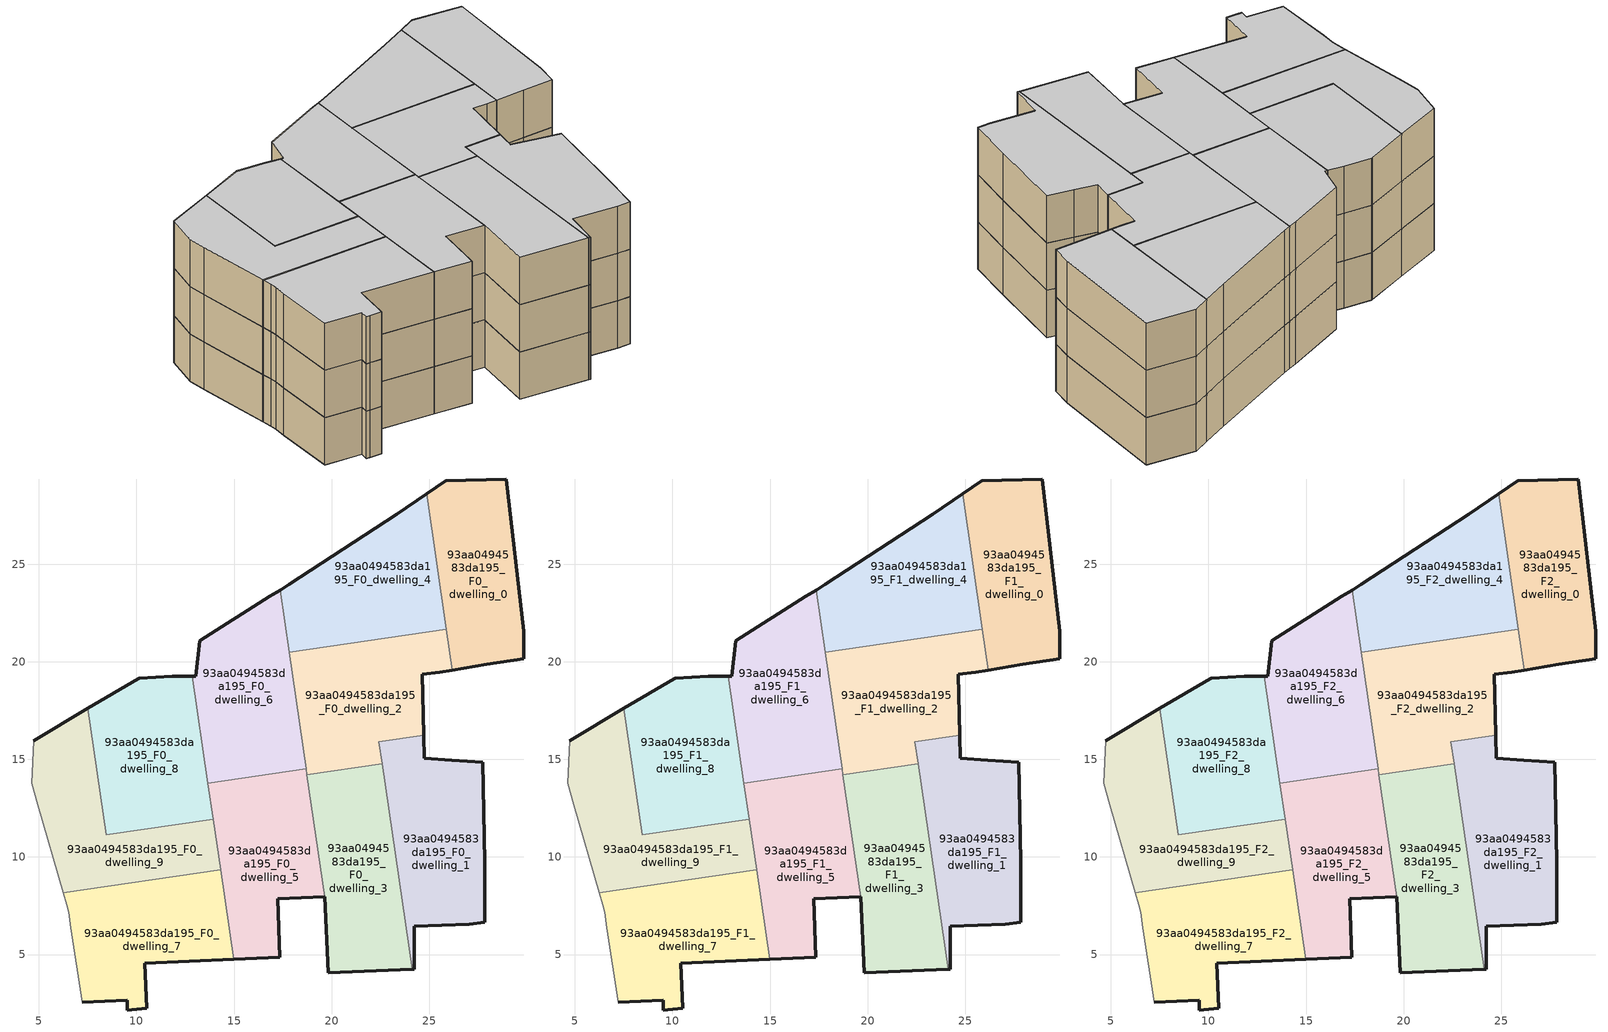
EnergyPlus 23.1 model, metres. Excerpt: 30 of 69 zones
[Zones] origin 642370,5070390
93aa0494583da195_F0_dwelling_0
 floor ground (EU_floor_Construction): 29.85,20.16 29.85,21.56 28.95,29.37 25.85,29.27 24.87,28.61 26.19,19.57 27.95,19.86 z0
 wall outside (EU_wall_Construction): 24.87,28.61 25.85,29.27 28.95,29.37 29.85,21.56 29.85,20.16 27.95,19.86 26.19,19.57 z0:3
 wall to 93aa0494583da195_F0_dwelling_4 (EU_wall_Construction): 25.88,21.67 24.87,28.61 z0:3
 wall to 93aa0494583da195_F0_dwelling_2 (EU_wall_Construction): 26.19,19.57 25.88,21.67 z0:3
93aa0494583da195_F0_dwelling_1
 floor ground (EU_floor_Construction): 27.84,6.65 27.85,9.75 27.75,14.86 26.15,14.96 24.74,15.06 24.72,16.23 22.43,15.9 24.12,4.25 24.24,4.25 24.24,6.45 27.04,6.55 z0
 wall outside (EU_wall_Construction): 24.72,16.23 24.74,15.06 26.15,14.96 27.75,14.86 27.85,9.75 27.84,6.65 27.04,6.55 24.24,6.45 24.24,4.25 24.12,4.25 z0:3
 wall to 93aa0494583da195_F0_dwelling_2 (EU_wall_Construction): 22.59,14.78 22.43,15.9 24.72,16.23 z0:3
 wall to 93aa0494583da195_F0_dwelling_3 (EU_wall_Construction): 24.12,4.25 22.59,14.78 z0:3
93aa0494583da195_F0_dwelling_2
 floor ground (EU_floor_Construction): 24.72,16.23 24.65,19.36 25.55,19.46 26.19,19.57 25.88,21.67 17.82,20.49 18.74,14.21 22.59,14.78 22.43,15.9 z0
 wall outside (EU_wall_Construction): 26.19,19.57 25.55,19.46 24.65,19.36 24.72,16.23 z0:3
 wall to 93aa0494583da195_F0_dwelling_3 (EU_wall_Construction): 22.59,14.78 18.74,14.21 z0:3
 wall to 93aa0494583da195_F0_dwelling_4 (EU_wall_Construction): 17.82,20.49 25.88,21.67 z0:3
 wall to 93aa0494583da195_F0_dwelling_6 (EU_wall_Construction): 18.69,14.52 17.82,20.49 z0:3
 wall to 93aa0494583da195_F0_dwelling_5 (EU_wall_Construction): 18.74,14.21 18.69,14.52 z0:3
93aa0494583da195_F0_dwelling_3
 floor ground (EU_floor_Construction): 24.12,4.25 22.59,14.78 18.74,14.21 19.65,7.96 17.24,7.86 17.24,7.85 19.64,7.96 19.84,4.05 z0
 wall outside (EU_wall_Construction): 24.12,4.25 19.84,4.05 19.64,7.96 17.24,7.85 17.24,7.86 z0:3
 wall to 93aa0494583da195_F0_dwelling_5 (EU_wall_Construction): 17.24,7.86 19.65,7.96 18.74,14.21 z0:3
93aa0494583da195_F0_dwelling_4
 floor ground (EU_floor_Construction): 25.88,21.67 24.87,28.61 23.35,27.57 17.84,23.97 17.36,23.68 17.82,20.49 z0
 wall outside (EU_wall_Construction): 17.36,23.68 17.84,23.97 23.35,27.57 24.87,28.61 z0:3
 wall to 93aa0494583da195_F0_dwelling_6 (EU_wall_Construction): 17.82,20.49 17.36,23.68 z0:3
93aa0494583da195_F0_dwelling_5
 floor ground (EU_floor_Construction): 17.34,4.85 17.24,7.85 19.65,7.96 18.69,14.52 13.66,13.78 14.98,4.75 z0
 wall outside (EU_wall_Construction): 17.24,7.85 17.34,4.85 14.98,4.75 z0:3
 wall to 93aa0494583da195_F0_dwelling_6 (EU_wall_Construction): 13.66,13.78 18.69,14.52 z0:3
 wall to 93aa0494583da195_F0_dwelling_7 (EU_wall_Construction): 14.98,4.75 14.31,9.34 z0:3
 wall to 93aa0494583da195_F0_dwelling_9 (EU_wall_Construction): 14.31,9.34 13.93,11.93 z0:3
 wall to 93aa0494583da195_F0_dwelling_8 (EU_wall_Construction): 13.93,11.93 13.66,13.78 z0:3
93aa0494583da195_F0_dwelling_6
 floor ground (EU_floor_Construction): 18.69,14.52 17.36,23.68 16.84,23.37 13.24,21.07 13.04,19.27 12.86,19.27 13.66,13.78 z0
 wall outside (EU_wall_Construction): 12.86,19.27 13.04,19.27 13.24,21.07 16.84,23.37 17.36,23.68 z0:3
 wall to 93aa0494583da195_F0_dwelling_8 (EU_wall_Construction): 13.66,13.78 12.86,19.27 z0:3
93aa0494583da195_F0_dwelling_7
 floor ground (EU_floor_Construction): 14.98,4.75 14.31,9.33 6.25,8.16 6.43,7.56 6.53,7.16 6.63,6.36 7.23,2.56 9.53,2.66 9.53,2.16 9.76,2.18 10.53,2.25 10.43,4.56 z0
 wall outside (EU_wall_Construction): 14.98,4.75 10.43,4.56 10.53,2.25 9.76,2.18 9.53,2.16 9.53,2.66 7.23,2.56 z0:3
 wall adiabatic (EU_wall_Construction): 7.23,2.56 6.63,6.36 6.53,7.16 6.43,7.56 6.25,8.16 z0:3
 wall to 93aa0494583da195_F0_dwelling_9 (EU_wall_Construction): 6.25,8.16 14.31,9.33 z0:3
93aa0494583da195_F0_dwelling_8
 floor ground (EU_floor_Construction): 13.93,11.93 12.86,19.27 11.84,19.27 10.14,19.17 10.08,19.14 7.51,17.61 8.45,11.13 z0
 wall outside (EU_wall_Construction): 7.51,17.61 10.08,19.14 10.14,19.17 11.84,19.27 12.86,19.27 z0:3
 wall to 93aa0494583da195_F0_dwelling_9 (EU_wall_Construction): 13.93,11.93 8.45,11.13 7.51,17.61 z0:3
93aa0494583da195_F0_dwelling_9
 floor ground (EU_floor_Construction): 14.31,9.33 13.93,11.93 8.45,11.13 7.51,17.61 4.73,15.97 4.63,13.76 4.93,12.66 6.25,8.16 z0
 wall outside (EU_wall_Construction): 4.73,15.97 7.51,17.61 z0:3
 wall adiabatic (EU_wall_Construction): 6.25,8.16 4.93,12.66 4.63,13.76 4.73,15.97 z0:3
93aa0494583da195_F1_dwelling_0
 floor to 93aa0494583da195_F0_dwelling_0 (EU_floor_Construction): 29.85,20.16 29.85,21.56 28.95,29.37 25.85,29.27 24.87,28.61 26.19,19.57 27.95,19.86 z3
 wall outside (EU_wall_Construction): 24.87,28.61 25.85,29.27 28.95,29.37 29.85,21.56 29.85,20.16 27.95,19.86 26.19,19.57 z3:6
 wall to 93aa0494583da195_F1_dwelling_4 (EU_wall_Construction): 25.88,21.67 24.87,28.61 z3:6
 wall to 93aa0494583da195_F1_dwelling_2 (EU_wall_Construction): 26.19,19.57 25.88,21.67 z3:6
93aa0494583da195_F1_dwelling_1
 floor to 93aa0494583da195_F0_dwelling_1 (EU_floor_Construction): 27.84,6.65 27.85,9.75 27.75,14.86 26.15,14.96 24.74,15.06 24.72,16.23 22.43,15.9 24.12,4.25 24.24,4.25 24.24,6.45 27.04,6.55 z3
 wall outside (EU_wall_Construction): 24.72,16.23 24.74,15.06 26.15,14.96 27.75,14.86 27.85,9.75 27.84,6.65 27.04,6.55 24.24,6.45 24.24,4.25 24.12,4.25 z3:6
 wall to 93aa0494583da195_F1_dwelling_2 (EU_wall_Construction): 22.59,14.78 22.43,15.9 24.72,16.23 z3:6
 wall to 93aa0494583da195_F1_dwelling_3 (EU_wall_Construction): 24.12,4.25 22.59,14.78 z3:6
93aa0494583da195_F1_dwelling_2
 floor to 93aa0494583da195_F0_dwelling_2 (EU_floor_Construction): 24.72,16.23 24.65,19.36 25.55,19.46 26.19,19.57 25.88,21.67 17.82,20.49 18.74,14.21 22.59,14.78 22.43,15.9 z3
 wall outside (EU_wall_Construction): 26.19,19.57 25.55,19.46 24.65,19.36 24.72,16.23 z3:6
 wall to 93aa0494583da195_F1_dwelling_3 (EU_wall_Construction): 22.59,14.78 18.74,14.21 z3:6
 wall to 93aa0494583da195_F1_dwelling_4 (EU_wall_Construction): 17.82,20.49 25.88,21.67 z3:6
 wall to 93aa0494583da195_F1_dwelling_6 (EU_wall_Construction): 18.69,14.52 17.82,20.49 z3:6
 wall to 93aa0494583da195_F1_dwelling_5 (EU_wall_Construction): 18.74,14.21 18.69,14.52 z3:6
93aa0494583da195_F1_dwelling_3
 floor to 93aa0494583da195_F0_dwelling_3 (EU_floor_Construction): 24.12,4.25 22.59,14.78 18.74,14.21 19.65,7.96 17.24,7.86 17.24,7.85 19.64,7.96 19.84,4.05 z3
 wall outside (EU_wall_Construction): 24.12,4.25 19.84,4.05 19.64,7.96 17.24,7.85 17.24,7.86 z3:6
 wall to 93aa0494583da195_F1_dwelling_5 (EU_wall_Construction): 17.24,7.86 19.65,7.96 18.74,14.21 z3:6
93aa0494583da195_F1_dwelling_4
 floor to 93aa0494583da195_F0_dwelling_4 (EU_floor_Construction): 25.88,21.67 24.87,28.61 23.35,27.57 17.84,23.97 17.36,23.68 17.82,20.49 z3
 wall outside (EU_wall_Construction): 17.36,23.68 17.84,23.97 23.35,27.57 24.87,28.61 z3:6
 wall to 93aa0494583da195_F1_dwelling_6 (EU_wall_Construction): 17.82,20.49 17.36,23.68 z3:6
93aa0494583da195_F1_dwelling_5
 floor to 93aa0494583da195_F0_dwelling_5 (EU_floor_Construction): 17.34,4.85 17.24,7.85 19.65,7.96 18.69,14.52 13.66,13.78 14.98,4.75 z3
 wall outside (EU_wall_Construction): 17.24,7.85 17.34,4.85 14.98,4.75 z3:6
 wall to 93aa0494583da195_F1_dwelling_6 (EU_wall_Construction): 13.66,13.78 18.69,14.52 z3:6
 wall to 93aa0494583da195_F1_dwelling_7 (EU_wall_Construction): 14.98,4.75 14.31,9.34 z3:6
 wall to 93aa0494583da195_F1_dwelling_9 (EU_wall_Construction): 14.31,9.34 13.93,11.93 z3:6
 wall to 93aa0494583da195_F1_dwelling_8 (EU_wall_Construction): 13.93,11.93 13.66,13.78 z3:6
93aa0494583da195_F1_dwelling_6
 floor to 93aa0494583da195_F0_dwelling_6 (EU_floor_Construction): 18.69,14.52 17.36,23.68 16.84,23.37 13.24,21.07 13.04,19.27 12.86,19.27 13.66,13.78 z3
 wall outside (EU_wall_Construction): 12.86,19.27 13.04,19.27 13.24,21.07 16.84,23.37 17.36,23.68 z3:6
 wall to 93aa0494583da195_F1_dwelling_8 (EU_wall_Construction): 13.66,13.78 12.86,19.27 z3:6
93aa0494583da195_F1_dwelling_7
 floor to 93aa0494583da195_F0_dwelling_7 (EU_floor_Construction): 14.98,4.75 14.31,9.33 6.25,8.16 6.43,7.56 6.53,7.16 6.63,6.36 7.23,2.56 9.53,2.66 9.53,2.16 9.76,2.18 10.53,2.25 10.43,4.56 z3
 wall outside (EU_wall_Construction): 14.98,4.75 10.43,4.56 10.53,2.25 9.76,2.18 9.53,2.16 9.53,2.66 7.23,2.56 z3:6
 wall adiabatic (EU_wall_Construction): 7.23,2.56 6.63,6.36 6.53,7.16 6.43,7.56 6.25,8.16 z3:6
 wall to 93aa0494583da195_F1_dwelling_9 (EU_wall_Construction): 6.25,8.16 14.31,9.33 z3:6
93aa0494583da195_F1_dwelling_8
 floor to 93aa0494583da195_F0_dwelling_8 (EU_floor_Construction): 13.93,11.93 12.86,19.27 11.84,19.27 10.14,19.17 10.08,19.14 7.51,17.61 8.45,11.13 z3
 wall outside (EU_wall_Construction): 7.51,17.61 10.08,19.14 10.14,19.17 11.84,19.27 12.86,19.27 z3:6
 wall to 93aa0494583da195_F1_dwelling_9 (EU_wall_Construction): 13.93,11.93 8.45,11.13 7.51,17.61 z3:6
93aa0494583da195_F1_dwelling_9
 floor to 93aa0494583da195_F0_dwelling_9 (EU_floor_Construction): 14.31,9.33 13.93,11.93 8.45,11.13 7.51,17.61 4.73,15.97 4.63,13.76 4.93,12.66 6.25,8.16 z3
 wall outside (EU_wall_Construction): 4.73,15.97 7.51,17.61 z3:6
 wall adiabatic (EU_wall_Construction): 6.25,8.16 4.93,12.66 4.63,13.76 4.73,15.97 z3:6
93aa0494583da195_F2_dwelling_0
 floor to 93aa0494583da195_F1_dwelling_0 (EU_floor_Construction): 29.85,20.16 29.85,21.56 28.95,29.37 25.85,29.27 24.87,28.61 26.19,19.57 27.95,19.86 z6
 wall outside (EU_wall_Construction): 24.87,28.61 25.85,29.27 28.95,29.37 29.85,21.56 29.85,20.16 27.95,19.86 26.19,19.57 z6:9
 wall to 93aa0494583da195_F2_dwelling_4 (EU_wall_Construction): 25.88,21.67 24.87,28.61 z6:9
 wall to 93aa0494583da195_F2_dwelling_2 (EU_wall_Construction): 26.19,19.57 25.88,21.67 z6:9
 ceiling to 93aa0494583da195_F3_dwelling_0 (EU_floor_Construction): 28.95,29.37 29.85,21.56 29.85,20.16 27.95,19.86 26.19,19.57 24.87,28.61 25.85,29.27 z9
93aa0494583da195_F2_dwelling_1
 floor to 93aa0494583da195_F1_dwelling_1 (EU_floor_Construction): 27.84,6.65 27.85,9.75 27.75,14.86 26.15,14.96 24.74,15.06 24.72,16.23 22.43,15.9 24.12,4.25 24.24,4.25 24.24,6.45 27.04,6.55 z6
 wall outside (EU_wall_Construction): 24.72,16.23 24.74,15.06 26.15,14.96 27.75,14.86 27.85,9.75 27.84,6.65 27.04,6.55 24.24,6.45 24.24,4.25 24.12,4.25 z6:9
 wall to 93aa0494583da195_F2_dwelling_2 (EU_wall_Construction): 22.59,14.78 22.43,15.9 24.72,16.23 z6:9
 wall to 93aa0494583da195_F2_dwelling_3 (EU_wall_Construction): 24.12,4.25 22.59,14.78 z6:9
 ceiling to 93aa0494583da195_F3_dwelling_1 (EU_floor_Construction): 27.75,14.86 27.85,9.75 27.84,6.65 27.04,6.55 24.24,6.45 24.24,4.25 24.12,4.25 22.43,15.9 24.72,16.23 24.74,15.06 26.15,14.96 z9
93aa0494583da195_F2_dwelling_2
 floor to 93aa0494583da195_F1_dwelling_2 (EU_floor_Construction): 24.72,16.23 24.65,19.36 25.55,19.46 26.19,19.57 25.88,21.67 17.82,20.49 18.74,14.21 22.59,14.78 22.43,15.9 z6
 wall outside (EU_wall_Construction): 26.19,19.57 25.55,19.46 24.65,19.36 24.72,16.23 z6:9
 wall to 93aa0494583da195_F2_dwelling_3 (EU_wall_Construction): 22.59,14.78 18.74,14.21 z6:9
 wall to 93aa0494583da195_F2_dwelling_4 (EU_wall_Construction): 17.82,20.49 25.88,21.67 z6:9
 wall to 93aa0494583da195_F2_dwelling_6 (EU_wall_Construction): 18.69,14.52 17.82,20.49 z6:9
 wall to 93aa0494583da195_F2_dwelling_5 (EU_wall_Construction): 18.74,14.21 18.69,14.52 z6:9
 ceiling to 93aa0494583da195_F3_dwelling_2 (EU_floor_Construction): 25.88,21.67 26.19,19.57 25.55,19.46 24.65,19.36 24.72,16.23 22.43,15.9 22.59,14.78 18.74,14.21 17.82,20.49 z9
93aa0494583da195_F2_dwelling_3
 floor to 93aa0494583da195_F1_dwelling_3 (EU_floor_Construction): 24.12,4.25 22.59,14.78 18.74,14.21 19.65,7.96 17.24,7.86 17.24,7.85 19.64,7.96 19.84,4.05 z6
 wall outside (EU_wall_Construction): 24.12,4.25 19.84,4.05 19.64,7.96 17.24,7.85 17.24,7.86 z6:9
 wall to 93aa0494583da195_F2_dwelling_5 (EU_wall_Construction): 17.24,7.86 19.65,7.96 18.74,14.21 z6:9
 ceiling to 93aa0494583da195_F3_dwelling_3 (EU_floor_Construction): 22.59,14.78 24.12,4.25 19.84,4.05 19.64,7.96 17.24,7.85 17.24,7.86 19.65,7.96 18.74,14.21 z9
93aa0494583da195_F2_dwelling_4
 floor to 93aa0494583da195_F1_dwelling_4 (EU_floor_Construction): 25.88,21.67 24.87,28.61 23.35,27.57 17.84,23.97 17.36,23.68 17.82,20.49 z6
 wall outside (EU_wall_Construction): 17.36,23.68 17.84,23.97 23.35,27.57 24.87,28.61 z6:9
 wall to 93aa0494583da195_F2_dwelling_6 (EU_wall_Construction): 17.82,20.49 17.36,23.68 z6:9
 ceiling to 93aa0494583da195_F3_dwelling_4 (EU_floor_Construction): 24.87,28.61 25.88,21.67 17.82,20.49 17.36,23.68 17.84,23.97 23.35,27.57 z9
93aa0494583da195_F2_dwelling_5
 floor to 93aa0494583da195_F1_dwelling_5 (EU_floor_Construction): 17.34,4.85 17.24,7.85 19.65,7.96 18.69,14.52 13.66,13.78 14.98,4.75 z6
 wall outside (EU_wall_Construction): 17.24,7.85 17.34,4.85 14.98,4.75 z6:9
 wall to 93aa0494583da195_F2_dwelling_6 (EU_wall_Construction): 13.66,13.78 18.69,14.52 z6:9
 wall to 93aa0494583da195_F2_dwelling_7 (EU_wall_Construction): 14.98,4.75 14.31,9.34 z6:9
 wall to 93aa0494583da195_F2_dwelling_9 (EU_wall_Construction): 14.31,9.34 13.93,11.93 z6:9
 wall to 93aa0494583da195_F2_dwelling_8 (EU_wall_Construction): 13.93,11.93 13.66,13.78 z6:9
 ceiling to 93aa0494583da195_F3_dwelling_5 (EU_floor_Construction): 18.69,14.52 19.65,7.96 17.24,7.85 17.34,4.85 14.98,4.75 13.66,13.78 z9
93aa0494583da195_F2_dwelling_6
 floor to 93aa0494583da195_F1_dwelling_6 (EU_floor_Construction): 18.69,14.52 17.36,23.68 16.84,23.37 13.24,21.07 13.04,19.27 12.86,19.27 13.66,13.78 z6
 wall outside (EU_wall_Construction): 12.86,19.27 13.04,19.27 13.24,21.07 16.84,23.37 17.36,23.68 z6:9
 wall to 93aa0494583da195_F2_dwelling_8 (EU_wall_Construction): 13.66,13.78 12.86,19.27 z6:9
 ceiling to 93aa0494583da195_F3_dwelling_6 (EU_floor_Construction): 17.36,23.68 18.69,14.52 13.66,13.78 12.86,19.27 13.04,19.27 13.24,21.07 16.84,23.37 z9
93aa0494583da195_F2_dwelling_7
 floor to 93aa0494583da195_F1_dwelling_7 (EU_floor_Construction): 14.98,4.75 14.31,9.33 6.25,8.16 6.43,7.56 6.53,7.16 6.63,6.36 7.23,2.56 9.53,2.66 9.53,2.16 9.76,2.18 10.53,2.25 10.43,4.56 z6
 wall outside (EU_wall_Construction): 14.98,4.75 10.43,4.56 10.53,2.25 9.76,2.18 9.53,2.16 9.53,2.66 7.23,2.56 z6:9
 wall adiabatic (EU_wall_Construction): 7.23,2.56 6.63,6.36 6.53,7.16 6.43,7.56 6.25,8.16 z6:9
 wall to 93aa0494583da195_F2_dwelling_9 (EU_wall_Construction): 6.25,8.16 14.31,9.33 z6:9
 ceiling to 93aa0494583da195_F3_dwelling_7 (EU_floor_Construction): 14.31,9.33 14.98,4.75 10.43,4.56 10.53,2.25 9.76,2.18 9.53,2.16 9.53,2.66 7.23,2.56 6.63,6.36 6.53,7.16 6.43,7.56 6.25,8.16 z9
93aa0494583da195_F2_dwelling_8
 floor to 93aa0494583da195_F1_dwelling_8 (EU_floor_Construction): 13.93,11.93 12.86,19.27 11.84,19.27 10.14,19.17 10.08,19.14 7.51,17.61 8.45,11.13 z6
 wall outside (EU_wall_Construction): 7.51,17.61 10.08,19.14 10.14,19.17 11.84,19.27 12.86,19.27 z6:9
 wall to 93aa0494583da195_F2_dwelling_9 (EU_wall_Construction): 13.93,11.93 8.45,11.13 7.51,17.61 z6:9
 ceiling to 93aa0494583da195_F3_dwelling_8 (EU_floor_Construction): 12.86,19.27 13.93,11.93 8.45,11.13 7.51,17.61 10.08,19.14 10.14,19.17 11.84,19.27 z9
93aa0494583da195_F2_dwelling_9
 floor to 93aa0494583da195_F1_dwelling_9 (EU_floor_Construction): 14.31,9.33 13.93,11.93 8.45,11.13 7.51,17.61 4.73,15.97 4.63,13.76 4.93,12.66 6.25,8.16 z6
 wall outside (EU_wall_Construction): 4.73,15.97 7.51,17.61 z6:9
 wall adiabatic (EU_wall_Construction): 6.25,8.16 4.93,12.66 4.63,13.76 4.73,15.97 z6:9
 ceiling to 93aa0494583da195_F3_dwelling_9 (EU_floor_Construction): 13.93,11.93 14.31,9.33 6.25,8.16 4.93,12.66 4.63,13.76 4.73,15.97 7.51,17.61 8.45,11.13 z9
[Building]
EU S2 Campaign: North Axis=0; Terrain=City; Solar Distribution=FullExterior
[Site:Location]
Lyon-Bron: Latitude=45.75; Longitude=5; Time Zone=1; Elevation=198
[SizingPeriod:WeatherFileDays]
AnnualSizingPeriod: Begin Month=1; Begin Day of Month=1; End Month=12; End Day of Month=31; Day of Week for Start Day=Monday; Use Weather File Daylight Saving Period=No; Use Weather File Rain and Snow Indicators=No
[MATERIAL]
EU_InternalMass_Material: Roughness=MediumRough; Thickness=0.1; Conductivity=1; Density=1800; Specific Heat=900; Thermal Absorptance=0.9; Solar Absorptance=0.7; Visible Absorptance=0.7
[MATERIAL:NOMASS] Roughness=MediumRough; Thermal Absorptance=0.9; Solar Absorptance=0.7; Visible Absorptance=0.7
Name | Thermal Resistance
EU_wall_NoMass | 1.97775
EU_floor_NoMass | 1.84812
[CONSTRUCTION]
EU_wall_Construction: EU_wall_NoMass
EU_floor_Construction: EU_floor_NoMass
EU_InternalMass_Construction: EU_InternalMass_Material
[ZONE] Type=1; Multiplier=1; Ceiling Height=autocalculate; Floor Area=autocalculate; Part of Total Floor Area=Yes
Name | Volume
93aa0494583da195_F0_dwelling_0; 93aa0494583da195_F1_dwelling_0; 93aa0494583da195_F2_dwelling_0 | 113.02
93aa0494583da195_F0_dwelling_1; 93aa0494583da195_F1_dwelling_1; 93aa0494583da195_F2_dwelling_1 | 126.645
93aa0494583da195_F0_dwelling_2; 93aa0494583da195_F1_dwelling_2; 93aa0494583da195_F2_dwelling_2 | 124.378
93aa0494583da195_F0_dwelling_3; 93aa0494583da195_F1_dwelling_3; 93aa0494583da195_F2_dwelling_3 | 124.404
93aa0494583da195_F0_dwelling_4; 93aa0494583da195_F1_dwelling_4; 93aa0494583da195_F2_dwelling_4 | 124.381
93aa0494583da195_F0_dwelling_5; 93aa0494583da195_F1_dwelling_5; 93aa0494583da195_F2_dwelling_5 | 119.828
93aa0494583da195_F0_dwelling_6; 93aa0494583da195_F1_dwelling_6; 93aa0494583da195_F2_dwelling_6 | 122.093
93aa0494583da195_F0_dwelling_7; 93aa0494583da195_F1_dwelling_7; 93aa0494583da195_F2_dwelling_7 | 122.1
93aa0494583da195_F0_dwelling_8; 93aa0494583da195_F1_dwelling_8; 93aa0494583da195_F2_dwelling_8 | 122.103
93aa0494583da195_F0_dwelling_9; 93aa0494583da195_F1_dwelling_9; 93aa0494583da195_F2_dwelling_9 | 122.092
[INTERNALMASS] Construction=EU_InternalMass_Construction
Name | Zone or ZoneList | Surface Area
93aa0494583da195_F0_dwelling_0_EU_InternalMass | 93aa0494583da195_F0_dwelling_0 | 37.6732
93aa0494583da195_F0_dwelling_1_EU_InternalMass | 93aa0494583da195_F0_dwelling_1 | 42.2144
93aa0494583da195_F0_dwelling_2_EU_InternalMass | 93aa0494583da195_F0_dwelling_2 | 41.459
93aa0494583da195_F0_dwelling_3_EU_InternalMass | 93aa0494583da195_F0_dwelling_3 | 41.4645
93aa0494583da195_F0_dwelling_4_EU_InternalMass | 93aa0494583da195_F0_dwelling_4 | 41.46
93aa0494583da195_F0_dwelling_5_EU_InternalMass | 93aa0494583da195_F0_dwelling_5 | 39.9311
93aa0494583da195_F0_dwelling_6_EU_InternalMass | 93aa0494583da195_F0_dwelling_6 | 40.6973
93aa0494583da195_F0_dwelling_7_EU_InternalMass | 93aa0494583da195_F0_dwelling_7 | 40.6991
93aa0494583da195_F0_dwelling_8_EU_InternalMass | 93aa0494583da195_F0_dwelling_8 | 40.7009
93aa0494583da195_F0_dwelling_9_EU_InternalMass | 93aa0494583da195_F0_dwelling_9 | 40.6973
93aa0494583da195_F1_dwelling_0_EU_InternalMass | 93aa0494583da195_F1_dwelling_0 | 37.6732
93aa0494583da195_F1_dwelling_1_EU_InternalMass | 93aa0494583da195_F1_dwelling_1 | 42.2144
93aa0494583da195_F1_dwelling_2_EU_InternalMass | 93aa0494583da195_F1_dwelling_2 | 41.459
93aa0494583da195_F1_dwelling_3_EU_InternalMass | 93aa0494583da195_F1_dwelling_3 | 41.4645
93aa0494583da195_F1_dwelling_4_EU_InternalMass | 93aa0494583da195_F1_dwelling_4 | 41.46
93aa0494583da195_F1_dwelling_5_EU_InternalMass | 93aa0494583da195_F1_dwelling_5 | 39.9311
93aa0494583da195_F1_dwelling_6_EU_InternalMass | 93aa0494583da195_F1_dwelling_6 | 40.6973
93aa0494583da195_F1_dwelling_7_EU_InternalMass | 93aa0494583da195_F1_dwelling_7 | 40.6991
93aa0494583da195_F1_dwelling_8_EU_InternalMass | 93aa0494583da195_F1_dwelling_8 | 40.7009
93aa0494583da195_F1_dwelling_9_EU_InternalMass | 93aa0494583da195_F1_dwelling_9 | 40.6973
93aa0494583da195_F2_dwelling_0_EU_InternalMass | 93aa0494583da195_F2_dwelling_0 | 37.6732
93aa0494583da195_F2_dwelling_1_EU_InternalMass | 93aa0494583da195_F2_dwelling_1 | 42.2144
93aa0494583da195_F2_dwelling_2_EU_InternalMass | 93aa0494583da195_F2_dwelling_2 | 41.459
93aa0494583da195_F2_dwelling_3_EU_InternalMass | 93aa0494583da195_F2_dwelling_3 | 41.4645
93aa0494583da195_F2_dwelling_4_EU_InternalMass | 93aa0494583da195_F2_dwelling_4 | 41.46
93aa0494583da195_F2_dwelling_5_EU_InternalMass | 93aa0494583da195_F2_dwelling_5 | 39.9311
93aa0494583da195_F2_dwelling_6_EU_InternalMass | 93aa0494583da195_F2_dwelling_6 | 40.6973
93aa0494583da195_F2_dwelling_7_EU_InternalMass | 93aa0494583da195_F2_dwelling_7 | 40.6991
93aa0494583da195_F2_dwelling_8_EU_InternalMass | 93aa0494583da195_F2_dwelling_8 | 40.7009
93aa0494583da195_F2_dwelling_9_EU_InternalMass | 93aa0494583da195_F2_dwelling_9 | 40.6973
[OTHEREQUIPMENT] Fuel Type=Electricity; Design Level Calculation Method=Watts/Area; Power per Zone Floor Area=1; Fraction Latent=0; Fraction Radiant=0; Fraction Lost=0; Carbon Dioxide Generation Rate=0; EndUse Subcategory=EU_Step8_InternalGains
Name | Zone or ZoneList or Space or SpaceList | Schedule
EU_Step8_InternalGain_93aa0494583da195_F0_dwelling_0_f000 | 93aa0494583da195_F0_dwelling_0 | EU_Step8_GainSchedule_93aa0494583da195_F0_dwelling_0_f000
EU_Step8_InternalGain_93aa0494583da195_F0_dwelling_1_f000 | 93aa0494583da195_F0_dwelling_1 | EU_Step8_GainSchedule_93aa0494583da195_F0_dwelling_1_f000
EU_Step8_InternalGain_93aa0494583da195_F0_dwelling_2_f000 | 93aa0494583da195_F0_dwelling_2 | EU_Step8_GainSchedule_93aa0494583da195_F0_dwelling_2_f000
EU_Step8_InternalGain_93aa0494583da195_F0_dwelling_3_f000 | 93aa0494583da195_F0_dwelling_3 | EU_Step8_GainSchedule_93aa0494583da195_F0_dwelling_3_f000
EU_Step8_InternalGain_93aa0494583da195_F0_dwelling_4_f000 | 93aa0494583da195_F0_dwelling_4 | EU_Step8_GainSchedule_93aa0494583da195_F0_dwelling_4_f000
EU_Step8_InternalGain_93aa0494583da195_F0_dwelling_5_f000 | 93aa0494583da195_F0_dwelling_5 | EU_Step8_GainSchedule_93aa0494583da195_F0_dwelling_5_f000
EU_Step8_InternalGain_93aa0494583da195_F0_dwelling_6_f000 | 93aa0494583da195_F0_dwelling_6 | EU_Step8_GainSchedule_93aa0494583da195_F0_dwelling_6_f000
EU_Step8_InternalGain_93aa0494583da195_F0_dwelling_7_f000 | 93aa0494583da195_F0_dwelling_7 | EU_Step8_GainSchedule_93aa0494583da195_F0_dwelling_7_f000
EU_Step8_InternalGain_93aa0494583da195_F0_dwelling_8_f000 | 93aa0494583da195_F0_dwelling_8 | EU_Step8_GainSchedule_93aa0494583da195_F0_dwelling_8_f000
EU_Step8_InternalGain_93aa0494583da195_F0_dwelling_9_f000 | 93aa0494583da195_F0_dwelling_9 | EU_Step8_GainSchedule_93aa0494583da195_F0_dwelling_9_f000
EU_Step8_InternalGain_93aa0494583da195_F1_dwelling_0_f000 | 93aa0494583da195_F1_dwelling_0 | EU_Step8_GainSchedule_93aa0494583da195_F1_dwelling_0_f000
EU_Step8_InternalGain_93aa0494583da195_F1_dwelling_1_f000 | 93aa0494583da195_F1_dwelling_1 | EU_Step8_GainSchedule_93aa0494583da195_F1_dwelling_1_f000
EU_Step8_InternalGain_93aa0494583da195_F1_dwelling_2_f000 | 93aa0494583da195_F1_dwelling_2 | EU_Step8_GainSchedule_93aa0494583da195_F1_dwelling_2_f000
EU_Step8_InternalGain_93aa0494583da195_F1_dwelling_3_f000 | 93aa0494583da195_F1_dwelling_3 | EU_Step8_GainSchedule_93aa0494583da195_F1_dwelling_3_f000
EU_Step8_InternalGain_93aa0494583da195_F1_dwelling_4_f000 | 93aa0494583da195_F1_dwelling_4 | EU_Step8_GainSchedule_93aa0494583da195_F1_dwelling_4_f000
EU_Step8_InternalGain_93aa0494583da195_F1_dwelling_5_f000 | 93aa0494583da195_F1_dwelling_5 | EU_Step8_GainSchedule_93aa0494583da195_F1_dwelling_5_f000
EU_Step8_InternalGain_93aa0494583da195_F1_dwelling_6_f000 | 93aa0494583da195_F1_dwelling_6 | EU_Step8_GainSchedule_93aa0494583da195_F1_dwelling_6_f000
EU_Step8_InternalGain_93aa0494583da195_F1_dwelling_7_f000 | 93aa0494583da195_F1_dwelling_7 | EU_Step8_GainSchedule_93aa0494583da195_F1_dwelling_7_f000
EU_Step8_InternalGain_93aa0494583da195_F1_dwelling_8_f000 | 93aa0494583da195_F1_dwelling_8 | EU_Step8_GainSchedule_93aa0494583da195_F1_dwelling_8_f000
EU_Step8_InternalGain_93aa0494583da195_F1_dwelling_9_f000 | 93aa0494583da195_F1_dwelling_9 | EU_Step8_GainSchedule_93aa0494583da195_F1_dwelling_9_f000
EU_Step8_InternalGain_93aa0494583da195_F2_dwelling_0_f000 | 93aa0494583da195_F2_dwelling_0 | EU_Step8_GainSchedule_93aa0494583da195_F2_dwelling_0_f000
EU_Step8_InternalGain_93aa0494583da195_F2_dwelling_1_f000 | 93aa0494583da195_F2_dwelling_1 | EU_Step8_GainSchedule_93aa0494583da195_F2_dwelling_1_f000
EU_Step8_InternalGain_93aa0494583da195_F2_dwelling_2_f000 | 93aa0494583da195_F2_dwelling_2 | EU_Step8_GainSchedule_93aa0494583da195_F2_dwelling_2_f000
EU_Step8_InternalGain_93aa0494583da195_F2_dwelling_3_f000 | 93aa0494583da195_F2_dwelling_3 | EU_Step8_GainSchedule_93aa0494583da195_F2_dwelling_3_f000
EU_Step8_InternalGain_93aa0494583da195_F2_dwelling_4_f000 | 93aa0494583da195_F2_dwelling_4 | EU_Step8_GainSchedule_93aa0494583da195_F2_dwelling_4_f000
EU_Step8_InternalGain_93aa0494583da195_F2_dwelling_5_f000 | 93aa0494583da195_F2_dwelling_5 | EU_Step8_GainSchedule_93aa0494583da195_F2_dwelling_5_f000
EU_Step8_InternalGain_93aa0494583da195_F2_dwelling_6_f000 | 93aa0494583da195_F2_dwelling_6 | EU_Step8_GainSchedule_93aa0494583da195_F2_dwelling_6_f000
EU_Step8_InternalGain_93aa0494583da195_F2_dwelling_7_f000 | 93aa0494583da195_F2_dwelling_7 | EU_Step8_GainSchedule_93aa0494583da195_F2_dwelling_7_f000
EU_Step8_InternalGain_93aa0494583da195_F2_dwelling_8_f000 | 93aa0494583da195_F2_dwelling_8 | EU_Step8_GainSchedule_93aa0494583da195_F2_dwelling_8_f000
EU_Step8_InternalGain_93aa0494583da195_F2_dwelling_9_f000 | 93aa0494583da195_F2_dwelling_9 | EU_Step8_GainSchedule_93aa0494583da195_F2_dwelling_9_f000
[ZONEVENTILATION:DESIGNFLOWRATE] Schedule=EU_AlwaysOn; Design Flow Rate Calculation Method=AirChanges/Hour; Air Changes per Hour=0.759424; Ventilation Type=Natural; Fan Pressure Rise=0; Fan Total Efficiency=1; Constant Term Coefficient=1; Temperature Term Coefficient=0; Velocity Term Coefficient=0; Velocity Squared Term Coefficient=0; Minimum Indoor Temperature=-100; Maximum Indoor Temperature=100; Delta Temperature=-100; Minimum Outdoor Temperature=-100; Maximum Outdoor Temperature=100; Maximum Wind Speed=40
Name | Zone or ZoneList or Space or SpaceList
EU_ConstantAir_93aa0494583da195_F0_dwelling_0 | 93aa0494583da195_F0_dwelling_0
EU_ConstantAir_93aa0494583da195_F0_dwelling_1 | 93aa0494583da195_F0_dwelling_1
EU_ConstantAir_93aa0494583da195_F0_dwelling_2 | 93aa0494583da195_F0_dwelling_2
EU_ConstantAir_93aa0494583da195_F0_dwelling_3 | 93aa0494583da195_F0_dwelling_3
EU_ConstantAir_93aa0494583da195_F0_dwelling_4 | 93aa0494583da195_F0_dwelling_4
EU_ConstantAir_93aa0494583da195_F0_dwelling_5 | 93aa0494583da195_F0_dwelling_5
EU_ConstantAir_93aa0494583da195_F0_dwelling_6 | 93aa0494583da195_F0_dwelling_6
EU_ConstantAir_93aa0494583da195_F0_dwelling_7 | 93aa0494583da195_F0_dwelling_7
EU_ConstantAir_93aa0494583da195_F0_dwelling_8 | 93aa0494583da195_F0_dwelling_8
EU_ConstantAir_93aa0494583da195_F0_dwelling_9 | 93aa0494583da195_F0_dwelling_9
EU_ConstantAir_93aa0494583da195_F1_dwelling_0 | 93aa0494583da195_F1_dwelling_0
EU_ConstantAir_93aa0494583da195_F1_dwelling_1 | 93aa0494583da195_F1_dwelling_1
EU_ConstantAir_93aa0494583da195_F1_dwelling_2 | 93aa0494583da195_F1_dwelling_2
EU_ConstantAir_93aa0494583da195_F1_dwelling_3 | 93aa0494583da195_F1_dwelling_3
EU_ConstantAir_93aa0494583da195_F1_dwelling_4 | 93aa0494583da195_F1_dwelling_4
EU_ConstantAir_93aa0494583da195_F1_dwelling_5 | 93aa0494583da195_F1_dwelling_5
EU_ConstantAir_93aa0494583da195_F1_dwelling_6 | 93aa0494583da195_F1_dwelling_6
EU_ConstantAir_93aa0494583da195_F1_dwelling_7 | 93aa0494583da195_F1_dwelling_7
EU_ConstantAir_93aa0494583da195_F1_dwelling_8 | 93aa0494583da195_F1_dwelling_8
EU_ConstantAir_93aa0494583da195_F1_dwelling_9 | 93aa0494583da195_F1_dwelling_9
EU_ConstantAir_93aa0494583da195_F2_dwelling_0 | 93aa0494583da195_F2_dwelling_0
EU_ConstantAir_93aa0494583da195_F2_dwelling_1 | 93aa0494583da195_F2_dwelling_1
EU_ConstantAir_93aa0494583da195_F2_dwelling_2 | 93aa0494583da195_F2_dwelling_2
EU_ConstantAir_93aa0494583da195_F2_dwelling_3 | 93aa0494583da195_F2_dwelling_3
EU_ConstantAir_93aa0494583da195_F2_dwelling_4 | 93aa0494583da195_F2_dwelling_4
EU_ConstantAir_93aa0494583da195_F2_dwelling_5 | 93aa0494583da195_F2_dwelling_5
EU_ConstantAir_93aa0494583da195_F2_dwelling_6 | 93aa0494583da195_F2_dwelling_6
EU_ConstantAir_93aa0494583da195_F2_dwelling_7 | 93aa0494583da195_F2_dwelling_7
EU_ConstantAir_93aa0494583da195_F2_dwelling_8 | 93aa0494583da195_F2_dwelling_8
EU_ConstantAir_93aa0494583da195_F2_dwelling_9 | 93aa0494583da195_F2_dwelling_9
[HVACTEMPLATE:THERMOSTAT] Constant Heating Setpoint=20; Constant Cooling Setpoint=50
EU_HeatOnly_93aa0494583da195_F0_dwelling_0; EU_HeatOnly_93aa0494583da195_F0_dwelling_1; EU_HeatOnly_93aa0494583da195_F0_dwelling_2; EU_HeatOnly_93aa0494583da195_F0_dwelling_3; EU_HeatOnly_93aa0494583da195_F0_dwelling_4; EU_HeatOnly_93aa0494583da195_F0_dwelling_5; EU_HeatOnly_93aa0494583da195_F0_dwelling_6; EU_HeatOnly_93aa0494583da195_F0_dwelling_7; EU_HeatOnly_93aa0494583da195_F0_dwelling_8; EU_HeatOnly_93aa0494583da195_F0_dwelling_9; EU_HeatOnly_93aa0494583da195_F1_dwelling_0; EU_HeatOnly_93aa0494583da195_F1_dwelling_1; EU_HeatOnly_93aa0494583da195_F1_dwelling_2; EU_HeatOnly_93aa0494583da195_F1_dwelling_3; EU_HeatOnly_93aa0494583da195_F1_dwelling_4; EU_HeatOnly_93aa0494583da195_F1_dwelling_5; EU_HeatOnly_93aa0494583da195_F1_dwelling_6; EU_HeatOnly_93aa0494583da195_F1_dwelling_7; EU_HeatOnly_93aa0494583da195_F1_dwelling_8; EU_HeatOnly_93aa0494583da195_F1_dwelling_9; EU_HeatOnly_93aa0494583da195_F2_dwelling_0; EU_HeatOnly_93aa0494583da195_F2_dwelling_1; EU_HeatOnly_93aa0494583da195_F2_dwelling_2; EU_HeatOnly_93aa0494583da195_F2_dwelling_3; EU_HeatOnly_93aa0494583da195_F2_dwelling_4; EU_HeatOnly_93aa0494583da195_F2_dwelling_5; EU_HeatOnly_93aa0494583da195_F2_dwelling_6; EU_HeatOnly_93aa0494583da195_F2_dwelling_7; EU_HeatOnly_93aa0494583da195_F2_dwelling_8; EU_HeatOnly_93aa0494583da195_F2_dwelling_9; EU_HeatOnly_93aa0494583da195_F3_dwelling_0; EU_HeatOnly_93aa0494583da195_F3_dwelling_1; EU_HeatOnly_93aa0494583da195_F3_dwelling_2; EU_HeatOnly_93aa0494583da195_F3_dwelling_3; EU_HeatOnly_93aa0494583da195_F3_dwelling_4; EU_HeatOnly_93aa0494583da195_F3_dwelling_5; EU_HeatOnly_93aa0494583da195_F3_dwelling_6; EU_HeatOnly_93aa0494583da195_F3_dwelling_7; EU_HeatOnly_93aa0494583da195_F3_dwelling_8; EU_HeatOnly_93aa0494583da195_F3_dwelling_9; EU_HeatOnly_93aa0494583da195_F4_dwelling_0; EU_HeatOnly_93aa0494583da195_F4_dwelling_1; EU_HeatOnly_93aa0494583da195_F4_dwelling_2; EU_HeatOnly_93aa0494583da195_F4_dwelling_3; EU_HeatOnly_93aa0494583da195_F4_dwelling_4; EU_HeatOnly_93aa0494583da195_F4_dwelling_5; EU_HeatOnly_93aa0494583da195_F4_dwelling_6; EU_HeatOnly_93aa0494583da195_F4_dwelling_7; EU_HeatOnly_93aa0494583da195_F4_dwelling_8; EU_HeatOnly_93aa0494583da195_F4_dwelling_9; EU_HeatOnly_93aa0494583da195_F5_dwelling_0; EU_HeatOnly_93aa0494583da195_F5_dwelling_1; EU_HeatOnly_93aa0494583da195_F5_dwelling_2; EU_HeatOnly_93aa0494583da195_F5_dwelling_3; EU_HeatOnly_93aa0494583da195_F5_dwelling_4; EU_HeatOnly_93aa0494583da195_F5_dwelling_5; EU_HeatOnly_93aa0494583da195_F5_dwelling_6; EU_HeatOnly_93aa0494583da195_F5_dwelling_7; EU_HeatOnly_93aa0494583da195_F5_dwelling_8; EU_HeatOnly_93aa0494583da195_F5_dwelling_9; EU_HeatOnly_93aa0494583da195_F6_dwelling_0; EU_HeatOnly_93aa0494583da195_F6_dwelling_1; EU_HeatOnly_93aa0494583da195_F6_dwelling_2; EU_HeatOnly_93aa0494583da195_F6_dwelling_3; EU_HeatOnly_93aa0494583da195_F6_dwelling_4; EU_HeatOnly_93aa0494583da195_F6_dwelling_5; EU_HeatOnly_93aa0494583da195_F6_dwelling_6; EU_HeatOnly_93aa0494583da195_F6_dwelling_7; EU_HeatOnly_93aa0494583da195_F6_dwelling_8
[HVACTEMPLATE:ZONE:IDEALLOADSAIRSYSTEM] System Availability Schedule=EU_AlwaysOn; Maximum Heating Supply Air Temperature=50; Minimum Cooling Supply Air Temperature=13; Maximum Heating Supply Air Humidity Ratio=0.0156; Minimum Cooling Supply Air Humidity Ratio=0.0077; Heating Limit=NoLimit; Cooling Limit=NoLimit; Heating Availability Schedule=EU_AlwaysOn; Cooling Availability Schedule=EU_CoolingOff; Dehumidification Control Type=ConstantSensibleHeatRatio; Cooling Sensible Heat Ratio=0.7; Dehumidification Setpoint=60; Humidification Control Type=None; Humidification Setpoint=30; Outdoor Air Method=None; Outdoor Air Flow Rate per Person=0.00944; Outdoor Air Flow Rate per Zone Floor Area=0; Outdoor Air Flow Rate per Zone=0; Demand Controlled Ventilation Type=None; Outdoor Air Economizer Type=NoEconomizer; Heat Recovery Type=None; Sensible Heat Recovery Effectiveness=0.7; Latent Heat Recovery Effectiveness=0.65
Name | Template Thermostat
93aa0494583da195_F0_dwelling_0 | EU_HeatOnly_93aa0494583da195_F0_dwelling_0
93aa0494583da195_F0_dwelling_1 | EU_HeatOnly_93aa0494583da195_F0_dwelling_1
93aa0494583da195_F0_dwelling_2 | EU_HeatOnly_93aa0494583da195_F0_dwelling_2
93aa0494583da195_F0_dwelling_3 | EU_HeatOnly_93aa0494583da195_F0_dwelling_3
93aa0494583da195_F0_dwelling_4 | EU_HeatOnly_93aa0494583da195_F0_dwelling_4
93aa0494583da195_F0_dwelling_5 | EU_HeatOnly_93aa0494583da195_F0_dwelling_5
93aa0494583da195_F0_dwelling_6 | EU_HeatOnly_93aa0494583da195_F0_dwelling_6
93aa0494583da195_F0_dwelling_7 | EU_HeatOnly_93aa0494583da195_F0_dwelling_7
93aa0494583da195_F0_dwelling_8 | EU_HeatOnly_93aa0494583da195_F0_dwelling_8
93aa0494583da195_F0_dwelling_9 | EU_HeatOnly_93aa0494583da195_F0_dwelling_9
93aa0494583da195_F1_dwelling_0 | EU_HeatOnly_93aa0494583da195_F1_dwelling_0
93aa0494583da195_F1_dwelling_1 | EU_HeatOnly_93aa0494583da195_F1_dwelling_1
93aa0494583da195_F1_dwelling_2 | EU_HeatOnly_93aa0494583da195_F1_dwelling_2
93aa0494583da195_F1_dwelling_3 | EU_HeatOnly_93aa0494583da195_F1_dwelling_3
93aa0494583da195_F1_dwelling_4 | EU_HeatOnly_93aa0494583da195_F1_dwelling_4
93aa0494583da195_F1_dwelling_5 | EU_HeatOnly_93aa0494583da195_F1_dwelling_5
93aa0494583da195_F1_dwelling_6 | EU_HeatOnly_93aa0494583da195_F1_dwelling_6
93aa0494583da195_F1_dwelling_7 | EU_HeatOnly_93aa0494583da195_F1_dwelling_7
93aa0494583da195_F1_dwelling_8 | EU_HeatOnly_93aa0494583da195_F1_dwelling_8
93aa0494583da195_F1_dwelling_9 | EU_HeatOnly_93aa0494583da195_F1_dwelling_9
93aa0494583da195_F2_dwelling_0 | EU_HeatOnly_93aa0494583da195_F2_dwelling_0
93aa0494583da195_F2_dwelling_1 | EU_HeatOnly_93aa0494583da195_F2_dwelling_1
93aa0494583da195_F2_dwelling_2 | EU_HeatOnly_93aa0494583da195_F2_dwelling_2
93aa0494583da195_F2_dwelling_3 | EU_HeatOnly_93aa0494583da195_F2_dwelling_3
93aa0494583da195_F2_dwelling_4 | EU_HeatOnly_93aa0494583da195_F2_dwelling_4
93aa0494583da195_F2_dwelling_5 | EU_HeatOnly_93aa0494583da195_F2_dwelling_5
93aa0494583da195_F2_dwelling_6 | EU_HeatOnly_93aa0494583da195_F2_dwelling_6
93aa0494583da195_F2_dwelling_7 | EU_HeatOnly_93aa0494583da195_F2_dwelling_7
93aa0494583da195_F2_dwelling_8 | EU_HeatOnly_93aa0494583da195_F2_dwelling_8
93aa0494583da195_F2_dwelling_9 | EU_HeatOnly_93aa0494583da195_F2_dwelling_9
[SIZING:ZONE] Zone Cooling Design Supply Air Temperature Input Method=SupplyAirTemperature; Zone Cooling Design Supply Air Temperature=13; Zone Heating Design Supply Air Temperature Input Method=SupplyAirTemperature; Zone Heating Design Supply Air Temperature=50; Zone Cooling Design Supply Air Humidity Ratio=0.008; Zone Heating Design Supply Air Humidity Ratio=0.008; Cooling Design Air Flow Method=DesignDay; Cooling Design Air Flow Rate=0; Cooling Minimum Air Flow per Zone Floor Area=0.000762; Cooling Minimum Air Flow=0; Cooling Minimum Air Flow Fraction=0.2; Heating Design Air Flow Method=DesignDay; Heating Design Air Flow Rate=0; Heating Maximum Air Flow per Zone Floor Area=0.002032; Heating Maximum Air Flow=0.141576; Heating Maximum Air Flow Fraction=0.3; Account for Dedicated Outdoor Air System=No; Dedicated Outdoor Air System Control Strategy=NeutralSupplyAir; Dedicated Outdoor Air Low Setpoint Temperature for Design=autosize; Dedicated Outdoor Air High Setpoint Temperature for Design=autosize; Zone Load Sizing Method=Sensible Load Only No Latent Load; Zone Latent Cooling Design Supply Air Humidity Ratio Input Method=HumidityRatioDifference; Zone Cooling Design Supply Air Humidity Ratio Difference=0.005; Zone Latent Heating Design Supply Air Humidity Ratio Input Method=HumidityRatioDifference; Zone Humidification Design Supply Air Humidity Ratio Difference=0.005
93aa0494583da195_F0_dwelling_0; 93aa0494583da195_F0_dwelling_1; 93aa0494583da195_F0_dwelling_2; 93aa0494583da195_F0_dwelling_3; 93aa0494583da195_F0_dwelling_4; 93aa0494583da195_F0_dwelling_5; 93aa0494583da195_F0_dwelling_6; 93aa0494583da195_F0_dwelling_7; 93aa0494583da195_F0_dwelling_8; 93aa0494583da195_F0_dwelling_9; 93aa0494583da195_F1_dwelling_0; 93aa0494583da195_F1_dwelling_1; 93aa0494583da195_F1_dwelling_2; 93aa0494583da195_F1_dwelling_3; 93aa0494583da195_F1_dwelling_4; 93aa0494583da195_F1_dwelling_5; 93aa0494583da195_F1_dwelling_6; 93aa0494583da195_F1_dwelling_7; 93aa0494583da195_F1_dwelling_8; 93aa0494583da195_F1_dwelling_9; 93aa0494583da195_F2_dwelling_0; 93aa0494583da195_F2_dwelling_1; 93aa0494583da195_F2_dwelling_2; 93aa0494583da195_F2_dwelling_3; 93aa0494583da195_F2_dwelling_4; 93aa0494583da195_F2_dwelling_5; 93aa0494583da195_F2_dwelling_6; 93aa0494583da195_F2_dwelling_7; 93aa0494583da195_F2_dwelling_8; 93aa0494583da195_F2_dwelling_9
[SCHEDULE:CONSTANT]
Name | Hourly Value
EU_AlwaysOn | 1
EU_CoolingOff | 0
[SCHEDULE:FILE] Column Number=1; Rows to Skip at Top=0; Number of Hours of Data=8760; Column Separator=Comma; Interpolate to Timestep=No; Minutes per Item=60; Adjust Schedule for Daylight Savings=Yes
Name | File
EU_Step8_GainSchedule_93aa0494583da195_F0_dwelling_0_f000 | ../../schedules/93aa0494583da195/93aa0494583da195_F0_dwelling_0_f000_gain.csv
EU_Step8_GainSchedule_93aa0494583da195_F0_dwelling_1_f000 | ../../schedules/93aa0494583da195/93aa0494583da195_F0_dwelling_1_f000_gain.csv
EU_Step8_GainSchedule_93aa0494583da195_F0_dwelling_2_f000 | ../../schedules/93aa0494583da195/93aa0494583da195_F0_dwelling_2_f000_gain.csv
EU_Step8_GainSchedule_93aa0494583da195_F0_dwelling_3_f000 | ../../schedules/93aa0494583da195/93aa0494583da195_F0_dwelling_3_f000_gain.csv
EU_Step8_GainSchedule_93aa0494583da195_F0_dwelling_4_f000 | ../../schedules/93aa0494583da195/93aa0494583da195_F0_dwelling_4_f000_gain.csv
EU_Step8_GainSchedule_93aa0494583da195_F0_dwelling_5_f000 | ../../schedules/93aa0494583da195/93aa0494583da195_F0_dwelling_5_f000_gain.csv
EU_Step8_GainSchedule_93aa0494583da195_F0_dwelling_6_f000 | ../../schedules/93aa0494583da195/93aa0494583da195_F0_dwelling_6_f000_gain.csv
EU_Step8_GainSchedule_93aa0494583da195_F0_dwelling_7_f000 | ../../schedules/93aa0494583da195/93aa0494583da195_F0_dwelling_7_f000_gain.csv
EU_Step8_GainSchedule_93aa0494583da195_F0_dwelling_8_f000 | ../../schedules/93aa0494583da195/93aa0494583da195_F0_dwelling_8_f000_gain.csv
EU_Step8_GainSchedule_93aa0494583da195_F0_dwelling_9_f000 | ../../schedules/93aa0494583da195/93aa0494583da195_F0_dwelling_9_f000_gain.csv
EU_Step8_GainSchedule_93aa0494583da195_F1_dwelling_0_f000 | ../../schedules/93aa0494583da195/93aa0494583da195_F1_dwelling_0_f000_gain.csv
EU_Step8_GainSchedule_93aa0494583da195_F1_dwelling_1_f000 | ../../schedules/93aa0494583da195/93aa0494583da195_F1_dwelling_1_f000_gain.csv
EU_Step8_GainSchedule_93aa0494583da195_F1_dwelling_2_f000 | ../../schedules/93aa0494583da195/93aa0494583da195_F1_dwelling_2_f000_gain.csv
EU_Step8_GainSchedule_93aa0494583da195_F1_dwelling_3_f000 | ../../schedules/93aa0494583da195/93aa0494583da195_F1_dwelling_3_f000_gain.csv
EU_Step8_GainSchedule_93aa0494583da195_F1_dwelling_4_f000 | ../../schedules/93aa0494583da195/93aa0494583da195_F1_dwelling_4_f000_gain.csv
EU_Step8_GainSchedule_93aa0494583da195_F1_dwelling_5_f000 | ../../schedules/93aa0494583da195/93aa0494583da195_F1_dwelling_5_f000_gain.csv
EU_Step8_GainSchedule_93aa0494583da195_F1_dwelling_6_f000 | ../../schedules/93aa0494583da195/93aa0494583da195_F1_dwelling_6_f000_gain.csv
EU_Step8_GainSchedule_93aa0494583da195_F1_dwelling_7_f000 | ../../schedules/93aa0494583da195/93aa0494583da195_F1_dwelling_7_f000_gain.csv
EU_Step8_GainSchedule_93aa0494583da195_F1_dwelling_8_f000 | ../../schedules/93aa0494583da195/93aa0494583da195_F1_dwelling_8_f000_gain.csv
EU_Step8_GainSchedule_93aa0494583da195_F1_dwelling_9_f000 | ../../schedules/93aa0494583da195/93aa0494583da195_F1_dwelling_9_f000_gain.csv
EU_Step8_GainSchedule_93aa0494583da195_F2_dwelling_0_f000 | ../../schedules/93aa0494583da195/93aa0494583da195_F2_dwelling_0_f000_gain.csv
EU_Step8_GainSchedule_93aa0494583da195_F2_dwelling_1_f000 | ../../schedules/93aa0494583da195/93aa0494583da195_F2_dwelling_1_f000_gain.csv
EU_Step8_GainSchedule_93aa0494583da195_F2_dwelling_2_f000 | ../../schedules/93aa0494583da195/93aa0494583da195_F2_dwelling_2_f000_gain.csv
EU_Step8_GainSchedule_93aa0494583da195_F2_dwelling_3_f000 | ../../schedules/93aa0494583da195/93aa0494583da195_F2_dwelling_3_f000_gain.csv
EU_Step8_GainSchedule_93aa0494583da195_F2_dwelling_4_f000 | ../../schedules/93aa0494583da195/93aa0494583da195_F2_dwelling_4_f000_gain.csv
EU_Step8_GainSchedule_93aa0494583da195_F2_dwelling_5_f000 | ../../schedules/93aa0494583da195/93aa0494583da195_F2_dwelling_5_f000_gain.csv
EU_Step8_GainSchedule_93aa0494583da195_F2_dwelling_6_f000 | ../../schedules/93aa0494583da195/93aa0494583da195_F2_dwelling_6_f000_gain.csv
EU_Step8_GainSchedule_93aa0494583da195_F2_dwelling_7_f000 | ../../schedules/93aa0494583da195/93aa0494583da195_F2_dwelling_7_f000_gain.csv
EU_Step8_GainSchedule_93aa0494583da195_F2_dwelling_8_f000 | ../../schedules/93aa0494583da195/93aa0494583da195_F2_dwelling_8_f000_gain.csv
EU_Step8_GainSchedule_93aa0494583da195_F2_dwelling_9_f000 | ../../schedules/93aa0494583da195/93aa0494583da195_F2_dwelling_9_f000_gain.csv
